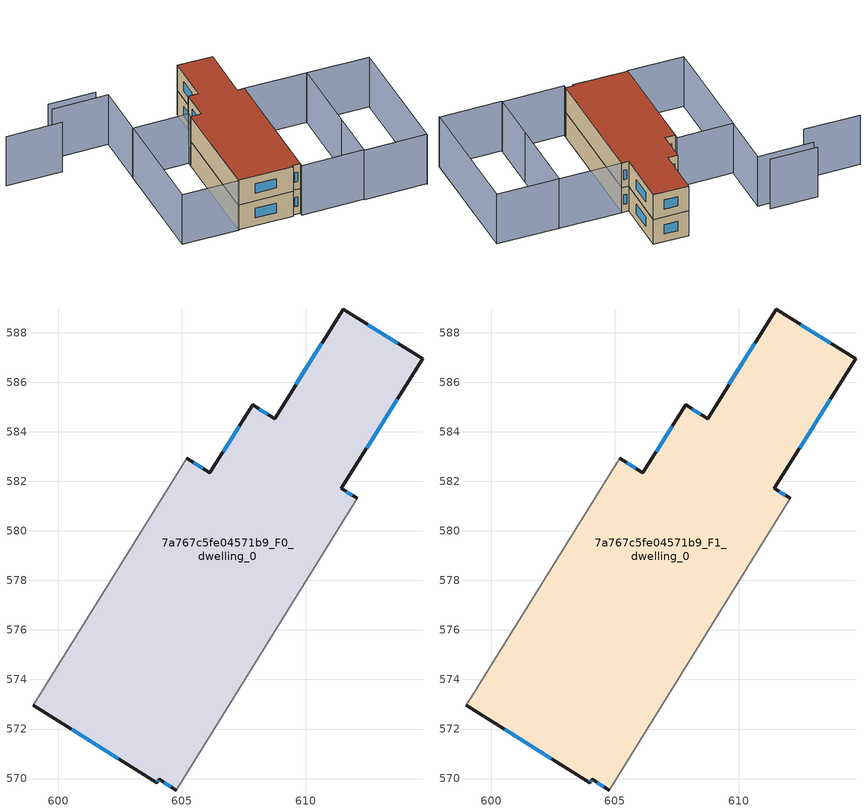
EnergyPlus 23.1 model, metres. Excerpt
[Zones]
7a767c5fe04571b9_F0_dwelling_0
 floor ground (EU_floor_Construction): 614.72,586.95 611.44,581.71 612.08,581.31 604.77,569.54 604.08,569.97 603.99,569.83 599,572.96 605.19,582.93 606.13,582.34 607.86,585.09 608.74,584.53 611.52,588.96 z0
 wall outside (EU_wall_Construction): 612.08,581.31 611.44,581.71 614.72,586.95 611.52,588.96 608.74,584.53 607.86,585.09 606.13,582.34 605.19,582.93 / 599,572.96 603.99,569.83 604.08,569.97 604.77,569.54 z0:3
 wall adiabatic (EU_wall_Construction): 604.77,569.54 612.08,581.31 / 605.19,582.93 599,572.96 z0:3
 window (EU_Window_Construction): 612.46,583.35 613.7,585.32 / 611.88,581.44 611.64,581.59 / 604.29,569.84 604.55,569.67 / 604.02,569.88 604.05,569.93 / 600.56,571.99 602.44,570.81 / 605.84,582.52 605.48,582.74 / 607.32,584.23 606.67,583.19 / 608.46,584.71 608.13,584.92 / 610.65,587.58 609.6,585.91 / 613.72,587.57 612.51,588.33 z0.93:2.07
7a767c5fe04571b9_F1_dwelling_0
 floor to 7a767c5fe04571b9_F0_dwelling_0 (EU_floor_Construction): 614.72,586.95 611.44,581.71 612.08,581.31 604.77,569.54 604.08,569.97 603.99,569.83 599,572.96 605.19,582.93 606.13,582.34 607.86,585.09 608.74,584.53 611.51,588.96 z3
 wall outside (EU_wall_Construction): 612.08,581.31 611.44,581.71 614.72,586.95 611.52,588.96 608.74,584.53 607.86,585.09 606.13,582.34 605.19,582.93 / 599,572.96 603.99,569.83 604.08,569.97 604.77,569.54 z3:6
 wall adiabatic (EU_wall_Construction): 604.77,569.54 612.08,581.31 / 605.19,582.93 599,572.96 z3:6
 window (EU_Window_Construction): 612.46,583.35 613.7,585.32 / 611.88,581.44 611.64,581.59 / 604.29,569.84 604.55,569.67 / 604.02,569.88 604.05,569.93 / 600.56,571.99 602.44,570.81 / 605.84,582.52 605.48,582.74 / 607.32,584.23 606.67,583.19 / 608.46,584.71 608.13,584.92 / 610.65,587.58 609.6,585.91 / 613.72,587.57 612.51,588.33 z3.93:5.07
 roof outside (EU_roof_Construction): 604.77,569.54 612.08,581.31 611.44,581.71 614.72,586.95 611.52,588.96 608.74,584.53 607.86,585.09 606.13,582.34 605.19,582.93 599,572.96 603.99,569.83 604.08,569.97 z6
shading: 615.9,562.05 623.44,574.19 / 598.43,594.87 603.55,591.69 / 603.55,591.69 593.85,576.08 / 592.04,595.97 597.15,592.8 / 603.2,592.96 598.89,595.65 / 623.46,574.22 615.96,562.14 / 615.96,562.14 610.26,565.68 / 610.26,565.68 617.76,577.75 / 617.76,577.75 623.46,574.22 / 617.78,577.78 610.28,565.7 / 610.28,565.7 604.58,569.24 / 604.58,569.24 612.08,581.31 / 612.08,581.31 617.78,577.78 / 605.45,583.34 598.96,572.89 / 598.96,572.89 593.84,576.06 / 593.84,576.06 600.33,586.52 / 600.33,586.52 605.45,583.34 z0:6
[Building]
EU S2 Campaign: North Axis=0; Terrain=City; Solar Distribution=FullExterior
[Site:Location]
Montreal-Trudeau.Intl.AP: Latitude=45.4667; Longitude=-73.75; Time Zone=-5; Elevation=36
[SizingPeriod:WeatherFileDays]
AnnualSizingPeriod: Begin Month=1; Begin Day of Month=1; End Month=12; End Day of Month=31; Day of Week for Start Day=Monday; Use Weather File Daylight Saving Period=No; Use Weather File Rain and Snow Indicators=No
[MATERIAL]
EU_InternalMass_Material: Roughness=MediumRough; Thickness=0.1; Conductivity=1; Density=1800; Specific Heat=900; Thermal Absorptance=0.9; Solar Absorptance=0.7; Visible Absorptance=0.7
[MATERIAL:NOMASS] Roughness=MediumRough; Thermal Absorptance=0.9; Solar Absorptance=0.7; Visible Absorptance=0.7
Name | Thermal Resistance
EU_wall_NoMass; EU_floor_NoMass | 1.51479
EU_roof_NoMass | 2.84114
[WINDOWMATERIAL:SIMPLEGLAZINGSYSTEM]
EU_Window_SimpleGlazing: UFactor=3.53504; Solar Heat Gain Coefficient=0.8; Visible Transmittance=0.8
[CONSTRUCTION]
EU_wall_Construction: EU_wall_NoMass
EU_roof_Construction: EU_roof_NoMass
EU_floor_Construction: EU_floor_NoMass
EU_Window_Construction: EU_Window_SimpleGlazing
EU_InternalMass_Construction: EU_InternalMass_Material
[ZONE] Type=1; Multiplier=1; Ceiling Height=autocalculate; Floor Area=autocalculate; Part of Total Floor Area=Yes
Name | Volume
7a767c5fe04571b9_F0_dwelling_0 | 347.132
7a767c5fe04571b9_F1_dwelling_0 | 347.133
[INTERNALMASS] Construction=EU_InternalMass_Construction; Surface Area=115.711
Name | Zone or ZoneList
7a767c5fe04571b9_F0_dwelling_0_EU_InternalMass | 7a767c5fe04571b9_F0_dwelling_0
7a767c5fe04571b9_F1_dwelling_0_EU_InternalMass | 7a767c5fe04571b9_F1_dwelling_0
[OTHEREQUIPMENT] Fuel Type=Electricity; Design Level Calculation Method=Watts/Area; Power per Zone Floor Area=1; Fraction Latent=0; Fraction Radiant=0; Fraction Lost=0; Carbon Dioxide Generation Rate=0; EndUse Subcategory=EU_Step8_InternalGains
Name | Zone or ZoneList or Space or SpaceList | Schedule
EU_Step8_InternalGain_7a767c5fe04571b9_F0_dwelling_0_f000 | 7a767c5fe04571b9_F0_dwelling_0 | EU_Step8_GainSchedule_7a767c5fe04571b9_F0_dwelling_0_f000
EU_Step8_InternalGain_7a767c5fe04571b9_F1_dwelling_0_f000 | 7a767c5fe04571b9_F1_dwelling_0 | EU_Step8_GainSchedule_7a767c5fe04571b9_F1_dwelling_0_f000
[ZONEVENTILATION:DESIGNFLOWRATE] Schedule=EU_AlwaysOn; Design Flow Rate Calculation Method=AirChanges/Hour; Air Changes per Hour=0.775154; Ventilation Type=Natural; Fan Pressure Rise=0; Fan Total Efficiency=1; Constant Term Coefficient=1; Temperature Term Coefficient=0; Velocity Term Coefficient=0; Velocity Squared Term Coefficient=0; Minimum Indoor Temperature=-100; Maximum Indoor Temperature=100; Delta Temperature=-100; Minimum Outdoor Temperature=-100; Maximum Outdoor Temperature=100; Maximum Wind Speed=40
Name | Zone or ZoneList or Space or SpaceList
EU_ConstantAir_7a767c5fe04571b9_F0_dwelling_0 | 7a767c5fe04571b9_F0_dwelling_0
EU_ConstantAir_7a767c5fe04571b9_F1_dwelling_0 | 7a767c5fe04571b9_F1_dwelling_0
[HVACTEMPLATE:THERMOSTAT] Constant Heating Setpoint=20; Constant Cooling Setpoint=50
EU_HeatOnly_7a767c5fe04571b9_F0_dwelling_0; EU_HeatOnly_7a767c5fe04571b9_F1_dwelling_0
[HVACTEMPLATE:ZONE:IDEALLOADSAIRSYSTEM] System Availability Schedule=EU_AlwaysOn; Maximum Heating Supply Air Temperature=50; Minimum Cooling Supply Air Temperature=13; Maximum Heating Supply Air Humidity Ratio=0.0156; Minimum Cooling Supply Air Humidity Ratio=0.0077; Heating Limit=NoLimit; Cooling Limit=NoLimit; Heating Availability Schedule=EU_AlwaysOn; Cooling Availability Schedule=EU_CoolingOff; Dehumidification Control Type=ConstantSensibleHeatRatio; Cooling Sensible Heat Ratio=0.7; Dehumidification Setpoint=60; Humidification Control Type=None; Humidification Setpoint=30; Outdoor Air Method=None; Outdoor Air Flow Rate per Person=0.00944; Outdoor Air Flow Rate per Zone Floor Area=0; Outdoor Air Flow Rate per Zone=0; Demand Controlled Ventilation Type=None; Outdoor Air Economizer Type=NoEconomizer; Heat Recovery Type=None; Sensible Heat Recovery Effectiveness=0.7; Latent Heat Recovery Effectiveness=0.65
Name | Template Thermostat
7a767c5fe04571b9_F0_dwelling_0 | EU_HeatOnly_7a767c5fe04571b9_F0_dwelling_0
7a767c5fe04571b9_F1_dwelling_0 | EU_HeatOnly_7a767c5fe04571b9_F1_dwelling_0
[SIZING:ZONE] Zone Cooling Design Supply Air Temperature Input Method=SupplyAirTemperature; Zone Cooling Design Supply Air Temperature=13; Zone Heating Design Supply Air Temperature Input Method=SupplyAirTemperature; Zone Heating Design Supply Air Temperature=50; Zone Cooling Design Supply Air Humidity Ratio=0.008; Zone Heating Design Supply Air Humidity Ratio=0.008; Cooling Design Air Flow Method=DesignDay; Cooling Design Air Flow Rate=0; Cooling Minimum Air Flow per Zone Floor Area=0.000762; Cooling Minimum Air Flow=0; Cooling Minimum Air Flow Fraction=0.2; Heating Design Air Flow Method=DesignDay; Heating Design Air Flow Rate=0; Heating Maximum Air Flow per Zone Floor Area=0.002032; Heating Maximum Air Flow=0.141576; Heating Maximum Air Flow Fraction=0.3; Account for Dedicated Outdoor Air System=No; Dedicated Outdoor Air System Control Strategy=NeutralSupplyAir; Dedicated Outdoor Air Low Setpoint Temperature for Design=autosize; Dedicated Outdoor Air High Setpoint Temperature for Design=autosize; Zone Load Sizing Method=Sensible Load Only No Latent Load; Zone Latent Cooling Design Supply Air Humidity Ratio Input Method=HumidityRatioDifference; Zone Cooling Design Supply Air Humidity Ratio Difference=0.005; Zone Latent Heating Design Supply Air Humidity Ratio Input Method=HumidityRatioDifference; Zone Humidification Design Supply Air Humidity Ratio Difference=0.005
7a767c5fe04571b9_F0_dwelling_0; 7a767c5fe04571b9_F1_dwelling_0
[SCHEDULE:CONSTANT]
Name | Hourly Value
EU_AlwaysOn | 1
EU_CoolingOff | 0
[SCHEDULE:FILE] Column Number=1; Rows to Skip at Top=0; Number of Hours of Data=8760; Column Separator=Comma; Interpolate to Timestep=No; Minutes per Item=60; Adjust Schedule for Daylight Savings=Yes
Name | File
EU_Step8_GainSchedule_7a767c5fe04571b9_F0_dwelling_0_f000 | ../../schedules/7a767c5fe04571b9/7a767c5fe04571b9_F0_dwelling_0_f000_gain.csv
EU_Step8_GainSchedule_7a767c5fe04571b9_F1_dwelling_0_f000 | ../../schedules/7a767c5fe04571b9/7a767c5fe04571b9_F1_dwelling_0_f000_gain.csv
